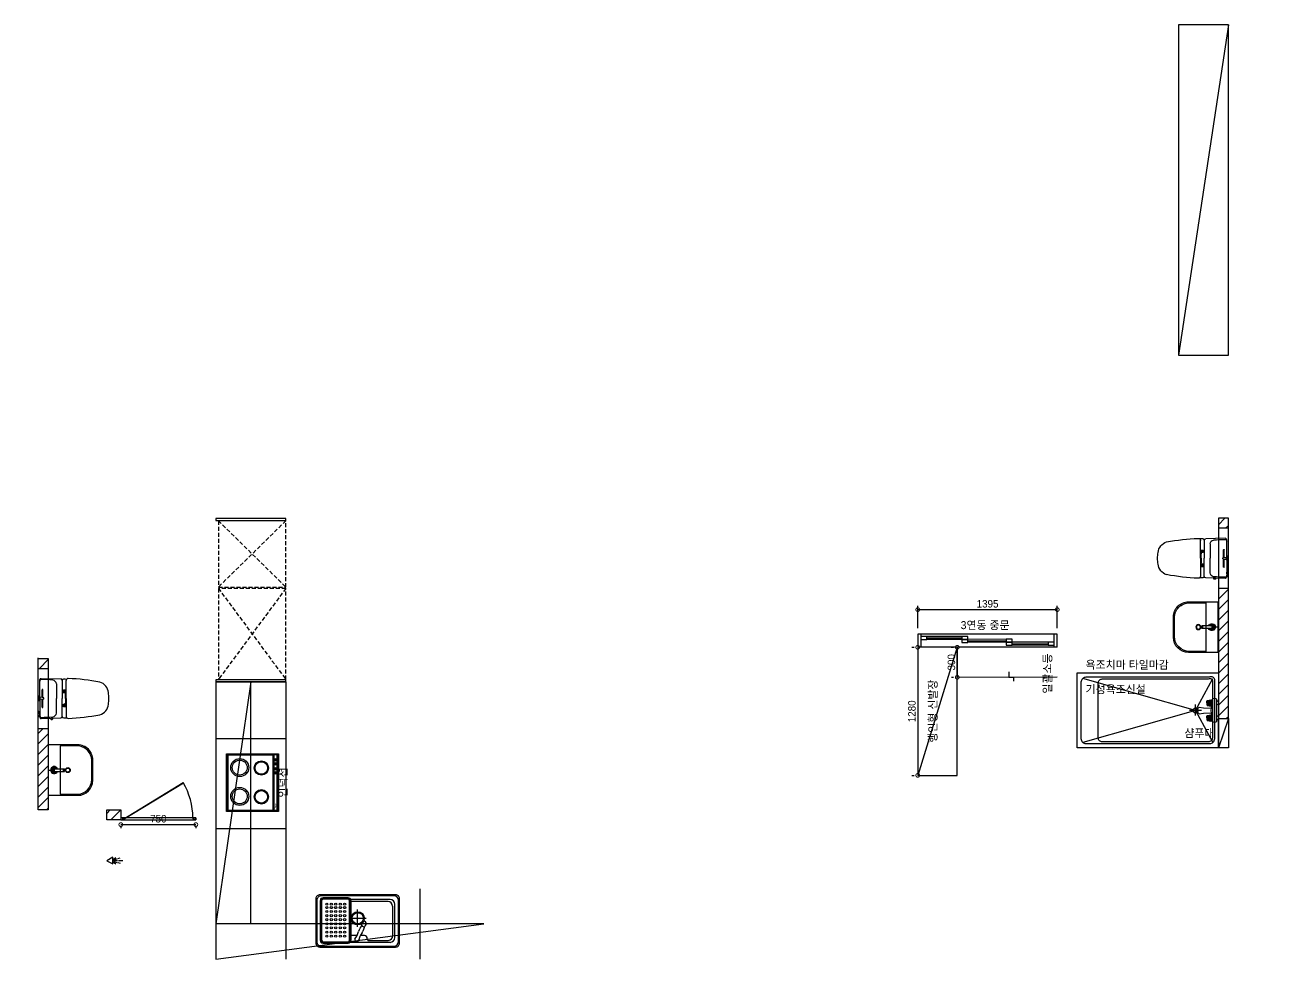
# Model space of a CAD drawing. Header units: inches. Extents: x -4181 to 116552, y 25636 to 44656.
# Drawn here: x 61549 to 74033, y 30592 to 39926 of the extents above; entities that cross this region are included whole.
import ezdxf

# ---------------------------------------------------------------- set-up
doc = ezdxf.new("R2010")
doc.units = ezdxf.units.IN
doc.header["$LTSCALE"] = 50
doc.header["$MEASUREMENT"] = 0
doc.linetypes.add('DH-HID2', pattern=[1.2, 0.8, -0.4])
doc.linetypes.add('HIDDEN', pattern=[0.375, 0.25, -0.125])
for name, color, linetype in [('0-ELC TEXT', 7, 'Continuous'), ('01-FUR', 6, 'Continuous'), ('03-WAL NEW', 3, 'Continuous'), ('06-LIGHT', 4, 'Continuous'), ('07-dim wal', 5, 'Continuous'), ('08-hat', 8, 'Continuous'), ('3TI-CE-LIGHT', 6, 'Continuous'), ('BATH', 5, 'Continuous'), ('CO-BATH', 6, 'Continuous'), ('CO-DOOR', 8, 'Continuous'), ('CO-FURB-DN', 9, 'Continuous'), ('FIN', 2, 'Continuous'), ('FU-FURM', 251, 'DH-HID2'), ('HL', 6, 'HIDDEN'), ('TOILET-1', 6, 'Continuous'), ('WID', 4, 'Continuous'), ('도면층2', 2, 'Continuous'), ('도면층4', 4, 'Continuous'), ('도면층5', 5, 'Continuous'), ('욕실마감선', 4, 'Continuous')]:
    doc.layers.add(name, color=color, linetype=linetype)
doc.styles.add('DH-TEXT', font='')
doc.styles.add('스타일1', font='HY울릉도M.TTF')
doc.styles.add('코레일둥고', font='Korail_Round_Gothic_Medium.ttf')
doc.styles.get('DH-TEXT').set_extended_font_data('HY울릉도L')
doc.dimstyles.new('30', dxfattribs={"dimscale": 30, "dimtxt": 2.5, "dimasz": 2.5, "dimexe": 1.25, "dimexo": 2, "dimtad": 1, "dimdec": 0, "dimtxsty": '스타일1', "dimblk": 'DOTSMALL', "dimcen": 2.5, "dimclrd": 1, "dimclre": 1, "dimclrt": 2, "dimadec": 0, "dimazin": 0, "dimtfac": 1, "dimtix": 1, "dimtmove": 0, "dimatfit": 3, "dimldrblk": 'DOTSMALL', "dimfxl": 1.25, "dimarcsym": 0})
pattern_1 = [(45, (47741.4, -291.71), (-53.03301, 53.03301), [])]

# ---------------------------------------------------------------- blocks, each defined once
blk = doc.blocks.new('A$C4B2D31F0')
at = {"layer": 'FIN', "color": 4}
for p, q in [((185, 691), (20, 691)), ((37, 692), (25, 692)), ((37, 692), (50, 692)), ((201, 691), (366, 691)), ((48, 524), (193, 524)), ((338, 524), (193, 524)), ((13, 466), (193, 466)), ((193, 427), (14, 427)), ((373, 466), (193, 466)), ((193, 427), (372, 427))]:
    blk.add_line(p, q, dxfattribs=at)
for points in [[(20, 691), (8, 691, 0.421209), (-7, 676), (-2, 481, 0.001659)], [(366, 691), (378, 691, -0.421209), (393, 676), (388, 481, -0.001659)], [(13, 466, 0.371724), (-2, 451, 0.003515), (-1, 420, 0.320541)], [(373, 466, -0.371724), (388, 451, -0.003515), (387, 420, -0.320541)]]:
    blk.add_lwpolyline(points, format="xyb", dxfattribs=at)
for centre, radius, start, end in [((20, 675), 16, 90, 179.3116), ((1004, 663), 1000, 179.3116, 185.9437), ((25, 707), 15, 180, 270), ((50, 707), 15, 270, 0), ((366, 675), 16, 0.6884, 90), ((-618, 663), 1000, 354.0563, 0.6884), ((49, 564), 40, 185.9437, 267.5129), ((336, 564), 40, 272.4871, 354.0563), ((14, 407), 20, 90, 182.3333), ((2198, 496), 2206, 182.3333, 190.6081), ((13, 481), 15, 181.3651, 270), ((-1812, 496), 2206, 349.3919, 357.6667), ((372, 407), 20, 357.6667, 90), ((373, 481), 15, 270, 358.6349), ((149, 129), 126, 198.2964, 263.4241), ((193, 406), 406, 261.6993, 270), ((193, 406), 406, 270, 278.3007), ((237, 129), 126, 276.5759, 341.7036)]:
    blk.add_arc(centre, radius, start, end, dxfattribs=at)
at = {"layer": 'HL', "linetype": 'Continuous'}
for p, q in [((106, 666), (184, 666)), ((106, 659), (185, 659)), ((169, 697), (169, 707)), ((169, 697), (217, 697)), ((186, 693), (181, 697)), ((182, 686), (186, 693)), ((187, 651), (182, 686)), ((182, 686), (204, 686)), ((186, 693), (200, 693)), ((187, 651), (199, 651)), ((199, 651), (204, 686)), ((200, 693), (205, 697)), ((204, 686), (200, 693)), ((200, 659), (279, 659)), ((201, 666), (279, 666)), ((217, 697), (217, 707)), ((-16, 577), (-16, 565)), ((-12, 581), (-5, 581)), ((-12, 561), (-4, 561)), ((193, 434), (147, 434)), ((193, 434), (239, 434))]:
    blk.add_line(p, q, dxfattribs=at)
for points in [[(110, 427), (110, 451, -0.414214), (114, 455), (131, 455, -0.414214), (135, 451), (135, 435), (135, 427)], [(135, 435), (145, 435, -0.414214), (147, 433), (147, 427)], [(251, 435), (241, 435, 0.414214), (239, 433), (239, 427)], [(276, 427), (276, 451, 0.414214), (272, 455), (255, 455, 0.414214), (251, 451), (251, 435), (251, 427)]]:
    blk.add_lwpolyline(points, format="xyb", dxfattribs=at)
for centre in [(123, 441), (263, 441)]:
    blk.add_circle(centre, 8, dxfattribs=at)
for centre, radius, start, end in [((106, 663), 3.5, 90, 270), ((279, 663), 3.5, 270, 90), ((-12, 577), 4, 90, 180), ((-12, 565), 4, 180, 270)]:
    blk.add_arc(centre, radius, start, end, dxfattribs=at)
blk = doc.blocks.new('B-003')
blk.add_line((0, 0), (0, -65))
at = {"layer": 'CO-BATH'}
for p, q in [((-252, 0), (-252, -295)), ((252, 0), (-252, 0)), ((252, -295), (252, 0)), ((-102, -445), (102, -445))]:
    blk.add_line(p, q, dxfattribs=at)
at = {"layer": 'CO-BATH', "color": 8}
for p, q in [((-242, -120), (-242, -285)), ((242, -120), (-242, -120)), ((-13, -60), (-13, -151)), ((12, -60), (12, -151)), ((242, -285), (242, -120)), ((-15, -156), (-15, -161)), ((-15, -161), (14, -161)), ((-14, -151), (-14, -156)), ((13, -151), (13, -156)), ((14, -156), (14, -161)), ((-92, -435), (92, -435))]:
    blk.add_line(p, q, dxfattribs=at)
at = {"layer": 'CO-BATH', "color": 251}
for p, q in [((-15, -156), (14, -156)), ((-14, -151), (13, -151))]:
    blk.add_line(p, q, dxfattribs=at)
at = {"layer": 'CO-BATH', "color": 8}
blk.add_circle((0, -195), 25, dxfattribs=at)
at = {"layer": 'CO-BATH', "color": 251}
blk.add_circle((0, -195), 20, dxfattribs=at)
at = {"layer": 'CO-BATH', "color": 8}
for centre, radius, start, end in [((0, -60), 35, 290.9248, 249.0751), ((0, -60), 12.5, 360, 180), ((-92, -285), 150, 180, 270), ((92, -285), 150, 270, 0)]:
    blk.add_arc(centre, radius, start, end, dxfattribs=at)
at = {"layer": 'CO-BATH', "color": 251}
for radius, start, end in [(30, 294.6243, 245.3757), (25, 300, 240), (18, 313.9829, 226.017)]:
    blk.add_arc((0, -60), radius, start, end, dxfattribs=at)
at = {"layer": 'CO-BATH'}
for centre, start, end in [((-102, -295), 180, 270), ((102, -295), 270, 0)]:
    blk.add_arc(centre, 150, start, end, dxfattribs=at)
blk = doc.blocks.new('_DOTSMALL')
at = {"color": 0, "linetype": 'ByBlock', "const_width": 0.5}
blk.add_lwpolyline([(-0.0625, 0, 1), (0.0625, 0, 1)], format="xyb", close=True, dxfattribs=at)
blk = doc.blocks.new('*D238')
at = {"layer": '07-dim wal', "color": 1, "lineweight": -2}
for p, q in [((70472, 33897), (70472, 34121)), ((70472, 34083), (71867, 34083)), ((71867, 33897), (71867, 34121))]:
    blk.add_line(p, q, dxfattribs=at)
at = {"layer": 'Defpoints', "color": 0}
for p in [(71867, 34083), (70472, 33837), (71867, 33837)]:
    blk.add_point(p, dxfattribs=at)
at = {"layer": '07-dim wal', "color": 1, "lineweight": -2, "xscale": 75, "yscale": 75, "zscale": 75, "rotation": 180}
blk.add_blockref('_DOTSMALL', (70472, 34083), dxfattribs=at)
at = {"layer": '07-dim wal', "color": 1, "lineweight": -2, "xscale": 75, "yscale": 75, "zscale": 75}
blk.add_blockref('_DOTSMALL', (71867, 34083), dxfattribs=at)
at = {"layer": '07-dim wal', "color": 2, "insert": (71170, 34141), "char_height": 75, "attachment_point": 5, "style": '스타일1'}
blk.add_mtext('1395', dxfattribs=at)
blk = doc.blocks.new('*D239')
at = {"layer": '07-dim wal', "color": 1, "lineweight": -2}
for p, q in [((70412, 33707), (70435, 33707)), ((70472, 33707), (70472, 32427)), ((70412, 32427), (70435, 32427))]:
    blk.add_line(p, q, dxfattribs=at)
at = {"layer": 'Defpoints', "color": 0}
for p in [(70472, 33707), (70472, 32427), (70472, 32427)]:
    blk.add_point(p, dxfattribs=at)
at = {"layer": '07-dim wal', "color": 1, "lineweight": -2, "xscale": 75, "yscale": 75, "zscale": 75}
for p, rotation in [((70472, 33707), 90), ((70472, 32427), 270)]:
    blk.add_blockref('_DOTSMALL', p, dxfattribs=dict(at, rotation=rotation))
at = {"layer": '07-dim wal', "color": 2, "insert": (70414, 33067), "char_height": 75, "attachment_point": 5, "rotation": 90, "style": '스타일1'}
blk.add_mtext('1280', dxfattribs=at)
blk = doc.blocks.new('FB-009')
at = {"layer": 'CO-FURB-DN', "color": 251}
for p, q in [((10, 510), (10, 10)), ((278, 510), (10, 510)), ((13, 505), (13, 54)), ((275, 505), (13, 505)), ((566, 510), (267, 510)), ((563, 505), (267, 505)), ((563, 54), (563, 505)), ((566, 10), (566, 510)), ((10, 50), (278, 50)), ((10, 10), (278, 10)), ((12, 47), (12, 13)), ((276, 47), (12, 47)), ((12, 13), (276, 13)), ((13, 54), (275, 54)), ((267, 54), (563, 54)), ((267, 50), (566, 50)), ((564, 47), (267, 47)), ((267, 13), (564, 13)), ((267, 10), (566, 10)), ((385, 41), (385, 22)), ((388, 41), (388, 22)), ((424, 41), (424, 22)), ((427, 41), (427, 22)), ((475, 41), (475, 22)), ((478, 41), (478, 22)), ((514, 41), (514, 22)), ((517, 41), (517, 22)), ((564, 13), (564, 47))]:
    blk.add_line(p, q, dxfattribs=at)
at = {"layer": 'CO-FURB-DN'}
blk.add_lwpolyline([(0, 520), (576, 520), (576, 0), (0, 0)], close=True, dxfattribs=at)
at = {"layer": 'CO-FURB-DN', "color": 251}
for centre, radius in [((150, 387), 89.9), ((150, 387), 74.9), ((438, 387), 89.9), ((438, 387), 74.9), ((146, 171), 72), ((146, 171), 62), ((434, 171), 72), ((434, 171), 62), ((386, 31), 12.5), ((386, 31), 9.52), ((426, 31), 12.5), ((426, 31), 9.52), ((476, 31), 12.5), ((476, 31), 9.52), ((515, 31), 12.5), ((515, 31), 9.52)]:
    blk.add_circle(centre, radius, dxfattribs=at)
at = {"layer": 'CO-FURB-DN', "color": 251, "style": 'DH-TEXT'}
blk.add_text('Miele', height=15, dxfattribs=at).set_placement((29, 23))
blk = doc.blocks.new('FB-022')
at = {"layer": 'CO-FURB-DN', "color": 251}
for p, q in [((370, 513), (-361, 513)), ((-409, 466), (-409, 57)), ((-371, 428), (-371, 95)), ((-351, 409), (-351, 115)), ((76, 475), (-323, 475)), ((-100, 456), (-304, 456)), ((-100, 456), (-95, 437)), ((-67, 408), (-26, 408)), ((7, 408), (67, 408)), ((67, 454), (67, 60)), ((77, 454), (77, 60)), ((82, 454), (82, 60)), ((346, 484), (97, 484)), ((346, 474), (97, 474)), ((346, 469), (97, 469)), ((361, 60), (361, 454)), ((366, 60), (366, 454)), ((376, 60), (376, 454)), ((408, 57), (408, 475)), ((2, 321), (2, 148)), ((88, 234), (-84, 234)), ((-361, 10), (361, 10)), ((-323, 48), (70, 48)), ((-304, 66), (67, 66)), ((97, 45), (346, 45)), ((97, 40), (346, 40)), ((97, 30), (346, 30))]:
    blk.add_line(p, q, dxfattribs=at)
at = {"layer": 'CO-FURB-DN'}
blk.add_lwpolyline([(-378, 0), (378, 0, 0.414214), (418, 40), (418, 482, 0.414214), (378, 522), (-378, 522, 0.414214), (-418, 482), (-418, 40, 0.414214)], format="xyb", close=True, dxfattribs=at)
at = {"layer": 'CO-FURB-DN', "color": 251}
for centre, radius in [((131, 413), 10.7), ((131, 373), 10.7), ((174, 413), 10.7), ((174, 373), 10.7), ((220, 413), 10.7), ((220, 373), 10.7), ((264, 413), 10.7), ((264, 373), 10.7), ((309, 413), 10.7), ((309, 373), 10.7), ((0, 235), 65.6), ((0, 235), 56.1), ((131, 331), 10.7), ((131, 291), 10.7), ((131, 249), 10.7), ((174, 331), 10.7), ((174, 291), 10.7), ((174, 249), 10.7), ((220, 331), 10.7), ((220, 291), 10.7), ((220, 249), 10.7), ((264, 331), 10.7), ((264, 291), 10.7), ((264, 249), 10.7), ((309, 331), 10.7), ((309, 291), 10.7), ((309, 249), 10.7), ((131, 209), 10.7), ((131, 167), 10.7), ((131, 128), 10.7), ((174, 209), 10.7), ((174, 167), 10.7), ((174, 128), 10.7), ((220, 209), 10.7), ((220, 167), 10.7), ((220, 128), 10.7), ((264, 209), 10.7), ((264, 167), 10.7), ((264, 128), 10.7), ((309, 209), 10.7), ((309, 167), 10.7), ((309, 128), 10.7), ((131, 94), 10.7), ((174, 94), 10.7), ((220, 94), 10.7), ((264, 94), 10.7), ((309, 94), 10.7)]:
    blk.add_circle(centre, radius, dxfattribs=at)
for centre, radius, start, end in [((-361, 466), 47.5, 90, 180), ((370, 475), 38, 0, 90), ((-323, 428), 47.5, 90, 180), ((-304, 408), 47.5, 90, 180), ((-67, 437), 28.5, 180, 270), ((-2, 351), 50, 143.5863, 163.4491), ((-192, 490), 185, 323.5863, 349.4447), ((9, 448), 20, 310.6945, 180.7549), ((172, 325), 185, 141.4118, 166.8606), ((66, 437), 28.5, 270, 271.7483), ((97, 454), 30, 90, 180), ((97, 454), 20, 90, 180), ((97, 454), 15, 90, 180), ((346, 454), 30, 0, 90), ((346, 454), 20, 0, 90), ((346, 454), 15, 0, 90), ((-66, 285), 20, 161.8768, 5.5388), ((-309, 442), 270, 325.9944, 343.4491), ((-60, 299), 20, 16.6147, 121.8543), ((133, 239), 185, 143.6787, 165.202), ((-57, 379), 50, 323.6787, 346.8606), ((-361, 57), 47.5, 180, 270), ((-323, 95), 47.5, 180, 270), ((-301, 115), 47.5, 180, 270), ((97, 60), 30, 180, 270), ((97, 60), 20, 180, 270), ((97, 60), 15, 180, 270), ((346, 60), 30, 270, 0), ((346, 60), 20, 270, 0), ((346, 60), 15, 270, 0), ((361, 57), 47.5, 270, 0)]:
    blk.add_arc(centre, radius, start, end, dxfattribs=at)
blk = doc.blocks.new('A$C50C81EA5')
at = {"layer": 'WID'}
for p, q in [((21, 154), (62, 147)), ((21, 154), (62, 147)), ((62, 147), (141, 143)), ((62, 147), (141, 143)), ((97, 213), (100, 213)), ((97, 195), (97, 213)), ((97, 213), (100, 213)), ((97, 195), (97, 213)), ((97, 195), (97, 178)), ((97, 195), (97, 178)), ((97, 178), (100, 178)), ((97, 178), (100, 178)), ((100, 220), (137, 226)), ((100, 220), (137, 226)), ((100, 220), (104, 215)), ((100, 195), (100, 220)), ((100, 220), (104, 215)), ((100, 195), (100, 220)), ((100, 195), (100, 171)), ((100, 195), (100, 171)), ((100, 171), (104, 176)), ((100, 171), (104, 176)), ((100, 171), (137, 164)), ((100, 171), (137, 164)), ((104, 215), (137, 218)), ((104, 215), (137, 218)), ((104, 215), (104, 210)), ((104, 215), (104, 210)), ((104, 210), (137, 213)), ((104, 210), (137, 213)), ((104, 200), (104, 195)), ((104, 200), (137, 200)), ((104, 200), (104, 195)), ((104, 200), (137, 200)), ((104, 191), (104, 195)), ((104, 191), (104, 195)), ((104, 191), (137, 190)), ((104, 191), (137, 190)), ((104, 176), (104, 181)), ((104, 181), (137, 177)), ((104, 176), (104, 181)), ((104, 181), (137, 177)), ((104, 176), (137, 172)), ((104, 176), (137, 172)), ((143, 219), (137, 226)), ((143, 219), (137, 226)), ((141, 221), (137, 218)), ((141, 221), (137, 218)), ((137, 218), (137, 213)), ((137, 218), (137, 213)), ((137, 200), (137, 195)), ((137, 200), (137, 195)), ((137, 190), (137, 195)), ((137, 190), (137, 195)), ((137, 172), (137, 177)), ((137, 172), (137, 177)), ((141, 169), (137, 172)), ((141, 169), (137, 172)), ((143, 171), (137, 164)), ((143, 171), (137, 164)), ((143, 219), (150, 219)), ((143, 171), (143, 219)), ((143, 219), (150, 219)), ((143, 171), (143, 219)), ((143, 171), (150, 171)), ((143, 171), (150, 171)), ((150, 229), (150, 219)), ((150, 229), (150, 219)), ((150, 171), (150, 219)), ((150, 171), (150, 219)), ((195, 12), (195, 228)), ((195, 12), (195, 228)), ((212, 208), (195, 218)), ((212, 208), (195, 218)), ((212, 183), (195, 172)), ((212, 183), (195, 172)), ((212, 183), (212, 208)), ((212, 183), (212, 208)), ((20, 86), (64, 93)), ((20, 86), (64, 93)), ((64, 93), (141, 98)), ((64, 93), (141, 98)), ((97, 63), (100, 63)), ((97, 45), (97, 63)), ((97, 63), (100, 63)), ((97, 45), (97, 63)), ((97, 45), (97, 28)), ((97, 45), (97, 28)), ((97, 28), (100, 28)), ((97, 28), (100, 28)), ((100, 70), (137, 76)), ((100, 70), (137, 76)), ((100, 70), (104, 65)), ((100, 45), (100, 70)), ((100, 70), (104, 65)), ((100, 45), (100, 70)), ((100, 45), (100, 21)), ((100, 45), (100, 21)), ((100, 21), (104, 26)), ((100, 21), (104, 26)), ((100, 21), (137, 14)), ((100, 21), (137, 14)), ((104, 65), (137, 68)), ((104, 65), (137, 68)), ((104, 65), (104, 60)), ((104, 65), (104, 60)), ((104, 60), (137, 63)), ((104, 60), (137, 63)), ((104, 50), (104, 45)), ((104, 50), (137, 50)), ((104, 50), (104, 45)), ((104, 50), (137, 50)), ((104, 41), (104, 45)), ((104, 41), (104, 45)), ((104, 41), (137, 40)), ((104, 41), (137, 40)), ((104, 26), (104, 31)), ((104, 31), (137, 27)), ((104, 26), (104, 31)), ((104, 31), (137, 27)), ((104, 26), (137, 22)), ((104, 26), (137, 22)), ((143, 69), (137, 76)), ((143, 69), (137, 76)), ((141, 71), (137, 68)), ((141, 71), (137, 68)), ((137, 68), (137, 63)), ((137, 68), (137, 63)), ((137, 50), (137, 45)), ((137, 50), (137, 45)), ((137, 40), (137, 45)), ((137, 40), (137, 45)), ((137, 22), (137, 27)), ((137, 22), (137, 27)), ((141, 19), (137, 22)), ((141, 19), (137, 22)), ((143, 21), (137, 14)), ((143, 21), (137, 14)), ((143, 69), (150, 69)), ((143, 21), (143, 69)), ((143, 69), (150, 69)), ((143, 21), (143, 69)), ((143, 21), (150, 21)), ((143, 21), (150, 21)), ((150, 69), (150, 21)), ((150, 69), (150, 21)), ((150, 11), (150, 21)), ((150, 11), (150, 21)), ((212, 58), (195, 68)), ((212, 58), (195, 68)), ((212, 33), (195, 22)), ((212, 33), (195, 22)), ((212, 33), (212, 58)), ((212, 33), (212, 58))]:
    blk.add_line(p, q, dxfattribs=at)
for centre, radius, start, end in [((38, 120), 37.9, 116.0462, 242.3329), ((38, 120), 37.9, 116.0462, 242.3329), ((107, 205), 5.27, 114.695, 239.7227), ((107, 205), 5.27, 114.695, 239.7227), ((107, 186), 5.27, 120.2773, 245.305), ((107, 186), 5.27, 120.2773, 245.305), ((135, 206), 6.74, 289.9748, 70.0252), ((135, 206), 6.74, 289.9748, 70.0252), ((135, 184), 6.74, 289.9748, 70.0252), ((135, 184), 6.74, 289.9748, 70.0252), ((303, 120), 163, 161.712, 198.288), ((303, 120), 163, 161.712, 198.288), ((173, 216), 25.9, 28.6669, 149.9901), ((173, 216), 25.9, 28.6669, 149.9901), ((107, 55), 5.27, 114.695, 239.7227), ((107, 55), 5.27, 114.695, 239.7227), ((107, 36), 5.27, 120.2773, 245.305), ((107, 36), 5.27, 120.2773, 245.305), ((135, 56), 6.74, 289.9748, 70.0252), ((135, 56), 6.74, 289.9748, 70.0252), ((135, 34), 6.74, 289.9748, 70.0252), ((135, 34), 6.74, 289.9748, 70.0252), ((173, 24), 25.9, 210.0099, 331.3331), ((173, 24), 25.9, 210.0099, 331.3331)]:
    blk.add_arc(centre, radius, start, end, dxfattribs=at)
blk = doc.blocks.new('AC-8')
at = {"layer": 'BATH'}
for p, q in [((-51, 54), (0, 143)), ((45, 54), (-51, 54)), ((-25, 47), (-46, 12)), ((-14, 47), (-28, -8)), ((-2, 49), (-2, -11)), ((0, 143), (45, 54)), ((10, 47), (25, -8)), ((22, 47), (43, 12)), ((-31, -16), (-41, -49)), ((-2, -27), (-2, -89)), ((28, -16), (38, -49))]:
    blk.add_line(p, q, dxfattribs=at)
blk = doc.blocks.new('A$C1AC25B95')
at = {"layer": '욕실마감선', "color": 8}
for p, q in [((28, 72), (28, 75)), ((53, 74), (53, 75))]:
    blk.add_line(p, q, dxfattribs=at)
at = {"layer": 'TOILET-1', "linetype": 'Continuous', "xscale": 0.873786407766195, "yscale": 0.873786407766195, "zscale": 0.873786407766195, "rotation": 180}
blk.add_blockref('AC-8', (40, 125), dxfattribs=at)
blk = doc.blocks.new('*D240')
at = {"layer": '07-dim wal', "color": 1, "lineweight": -2}
for p, q in [((62507, 31935), (63257, 31935)), ((62507, 31922), (62507, 31898)), ((63257, 31922), (63257, 31898))]:
    blk.add_line(p, q, dxfattribs=at)
at = {"layer": 'Defpoints', "color": 0}
for p in [(62507, 31982), (63257, 31982), (63257, 31935)]:
    blk.add_point(p, dxfattribs=at)
at = {"layer": '07-dim wal', "color": 1, "lineweight": -2, "xscale": 75, "yscale": 75, "zscale": 75, "rotation": 180}
blk.add_blockref('_DOTSMALL', (62507, 31935), dxfattribs=at)
at = {"layer": '07-dim wal', "color": 1, "lineweight": -2, "xscale": 75, "yscale": 75, "zscale": 75}
blk.add_blockref('_DOTSMALL', (63257, 31935), dxfattribs=at)
at = {"layer": '07-dim wal', "color": 2, "insert": (62882, 31993), "char_height": 75, "attachment_point": 5, "style": '스타일1'}
blk.add_mtext('750', dxfattribs=at)
blk = doc.blocks.new('*D241')
at = {"layer": '07-dim wal', "color": 1, "lineweight": -2}
for p, q in [((70807, 33707), (70830, 33707)), ((70867, 33707), (70867, 33407)), ((70808, 33407), (70830, 33407))]:
    blk.add_line(p, q, dxfattribs=at)
at = {"layer": 'Defpoints', "color": 0}
for p in [(70867, 33707), (70867, 33407), (70868, 33407)]:
    blk.add_point(p, dxfattribs=at)
at = {"layer": '07-dim wal', "color": 1, "lineweight": -2, "xscale": 75, "yscale": 75, "zscale": 75}
for p, rotation in [((70867, 33707), 90), ((70867, 33407), 270)]:
    blk.add_blockref('_DOTSMALL', p, dxfattribs=dict(at, rotation=rotation))
at = {"layer": '07-dim wal', "color": 2, "insert": (70809, 33557), "char_height": 75, "attachment_point": 5, "rotation": 90, "style": '스타일1'}
blk.add_mtext('300', dxfattribs=at)

msp = doc.modelspace()

# ---------------------------------------------------------------- hatches: boundary and pattern name
at = {"layer": '03-WAL NEW'}
h = msp.add_hatch(dxfattribs=at)
h.set_pattern_fill('ANSI31', color=256, scale=600)
h.set_pattern_definition(pattern_1)
h.paths.add_polyline_path([(61682, 33595.7), (61682, 33495.7), (61782, 33495.7), (61782, 33595.7)])
h.paths.add_polyline_path([(61682, 32081.7), (61782, 32081.7), (61782, 32895.7), (61682, 32895.7)])
h.paths.add_polyline_path([(61549.3, 32702.4), (61549.3, 32975), (61700.8, 32975), (61700.8, 32702.4)], flags=9)
h.paths.add_polyline_path([(61549.3, 32702.4), (61549.3, 32975), (61700.8, 32975), (61700.8, 32702.4)], flags=9)
h = msp.add_hatch(dxfattribs=at)
h.set_pattern_fill('ANSI31', color=256, scale=600)
h.set_pattern_definition(pattern_1)
h.paths.add_polyline_path([(62367, 32081.7), (62507, 32081.7), (62507, 31981.7), (62367, 31981.7)])
at = {"layer": '07-dim wal', "transparency": 33554687}
h = msp.add_hatch(dxfattribs=at)
h.set_pattern_fill('ANSI31', color=3, scale=600)
h.set_pattern_definition([(45, (48409.58, 0), (-53.03301, 53.03301), [])])
h.paths.add_polyline_path([(73577, 34895.7), (73577, 34995.7), (73477, 34995.7), (73477, 34895.7)])
h.paths.add_polyline_path([(73577, 32995.7), (73577, 34295.7), (73477, 34295.7), (73477, 32995.7)])
h.paths.add_polyline_path([(73880.1, 32969), (73880.1, 33182.4), (74033.1, 33182.4), (74033.1, 32969)], flags=9)
h.paths.add_polyline_path([(73880.1, 33764.6), (73880.1, 33981.8), (74033.1, 33981.8), (74033.1, 33764.6)], flags=9)

# ---------------------------------------------------------------- linework, layer by layer
at = {"layer": '01-FUR'}
msp.add_line((70867, 33706.7), (70472, 32426.7), dxfattribs=at)
msp.add_lwpolyline([(70867, 33706.7), (70472, 33706.7), (70472, 32426.7), (70867, 32426.7)], close=True, dxfattribs=at)
at = {"layer": '03-WAL NEW'}
for p, q in [((73577, 34895.7), (73477, 34895.7)), ((73577, 34295.7), (73477, 34295.7)), ((61682, 33495.7), (61782, 33495.7)), ((61682, 32895.7), (61782, 32895.7))]:
    msp.add_line(p, q, dxfattribs=at)
for points in [[(73577, 34995.7), (73477, 34995.7), (73477, 32995.7), (73577, 32995.7), (73577, 34995.7)], [(70472, 33836.7), (70472, 33836.7)], [(61682, 33595.7), (61782, 33595.7), (61782, 32081.7), (61682, 32081.7), (61682, 33600.4)], [(62367, 32081.7), (62507, 32081.7), (62507, 31981.7), (62367, 31981.7), (62367, 32081.7)]]:
    msp.add_lwpolyline(points, dxfattribs=at)
at = {"layer": '08-hat'}
for p, q in [((64157, 33360.7), (63457, 33360.7)), ((64157, 33360.7), (64157, 32791.7)), ((64157, 32791.7), (63457, 32791.7)), ((64157, 32791.7), (64157, 31291.7)), ((64157, 31891.7), (63457, 31891.7)), ((64157, 31291.7), (64157, 30591.7)), ((65497, 31291.7), (65497, 30591.7))]:
    msp.add_line(p, q, dxfattribs=at)
for points in [[(63457, 34975.3), (64157, 34975.3), (64157, 34995.3), (63457, 34995.3)], [(63457, 33360.7), (64157, 33360.7), (64157, 33380.7), (63457, 33380.7)]]:
    msp.add_lwpolyline(points, close=True, dxfattribs=at)
at = {"layer": '3TI-CE-LIGHT'}
for p, q in [((73577, 39925.7), (73077, 36625.7)), ((63807, 33360.7), (63457, 30941.7)), ((73577, 32995.7), (73477, 32700.7))]:
    msp.add_line(p, q, dxfattribs=at)
for points in [[(73577, 39925.7), (73077, 39925.7), (73077, 36625.7), (73577, 36625.7), (73577, 39925.7)], [(63807, 30941.7), (63807, 33360.7), (63457, 33360.7), (63457, 30591.7)], [(63457, 30591.7), (66137, 30941.7), (63457, 30941.7)]]:
    msp.add_lwpolyline(points, dxfattribs=at)
msp.add_lwpolyline([(73477, 32995.7), (73577, 32995.7), (73577, 32700.7), (73477, 32700.7)], close=True, dxfattribs=at)
at = {"layer": 'CO-BATH', "color": 251}
for p, q in [((73247, 33075.7), (72121.6, 33396.1)), ((73247, 33075.7), (73422.4, 33396.1)), ((73247, 33025.7), (73247, 33135.7)), ((73247, 33075.7), (72121.6, 32755.3)), ((73307, 33075.7), (73187, 33075.7)), ((73247, 33075.7), (73422.4, 32755.3))]:
    msp.add_line(p, q, dxfattribs=at)
at = {"layer": 'CO-BATH'}
for points in [[(72067, 33450.7), (73477, 33450.7), (73477, 32700.7), (72067, 32700.7)], [(63133.4, 32349.9), (62539.9, 31989.9), (62537.4, 31994.2), (63130.9, 32354.2)], [(62507, 31981.7), (62537, 31981.7), (62537, 31986.7), (62527, 31986.7), (62527, 31996.7), (62537, 31996.7), (62537, 32001.7), (62507, 32001.7)], [(63257, 31981.7), (63227, 31981.7), (63227, 31986.7), (63237, 31986.7), (63237, 31996.7), (63227, 31996.7), (63227, 32001.7), (63257, 32001.7)]]:
    msp.add_lwpolyline(points, close=True, dxfattribs=at)
at = {"layer": 'CO-BATH', "color": 8}
msp.add_lwpolyline([(73437, 33075.7), (73437, 32790.7, -0.4142136), (73387, 32740.7), (72157, 32740.7, -0.4142136), (72107, 32790.7), (72107, 33360.7, -0.4142136), (72157, 33410.7), (73387, 33410.7, -0.5239433), (73437, 33385.7), (73437, 33075.7)], format="xyb", close=True, dxfattribs=at)
at = {"layer": 'CO-BATH', "color": 251}
msp.add_lwpolyline([(73417, 33075.7), (73417, 32800.7, -0.4142136), (73377, 32760.7), (72317, 32760.7, -0.4142136), (72277, 32800.7), (72277, 33350.7, -0.4142136), (72317, 33390.7), (73377, 33390.7, -0.5484889), (73417, 33375.7)], format="xyb", close=True, dxfattribs=at)
msp.add_lwpolyline([(63257, 32001.7), (62507, 32001.7), (62507, 31981.7), (63257, 31981.7)], close=True, dxfattribs=at)
at = {"layer": 'CO-BATH'}
msp.add_arc((62519.3, 31998.2), 707.7, 0.28538, 30.20239, dxfattribs=at)
at = {"layer": 'CO-BATH', "color": 251}
msp.add_ellipse((73247, 33075.7), major_axis=(-17.7, 17.7), ratio=1, dxfattribs=at)
at = {"layer": 'CO-DOOR'}
msp.add_line((70867, 33406.7), (71867, 33410.8), dxfattribs=at)
msp.add_lwpolyline([(71381, 33460.7), (71381.2, 33408.8), (71430.8, 33409), (71430.8, 33369.4)], dxfattribs=at)
at = {"layer": 'FU-FURM', "color": 8}
for p, q in [((64157, 34971.3), (63482, 34308.3)), ((63482, 34971.3), (64157, 34308.3)), ((64157, 34296), (63482, 33385)), ((63482, 34296), (64157, 33385))]:
    msp.add_line(p, q, dxfattribs=at)
for points in [[(63482, 34308.3), (64157, 34308.3), (64157, 34971.3), (63482, 34971.3)], [(63482, 33385), (64157, 33385), (64157, 34296), (63482, 34296)]]:
    msp.add_lwpolyline(points, close=True, dxfattribs=at)
at = {"layer": '도면층2'}
msp.add_line((71867, 33706.7), (71867, 33836.7), dxfattribs=at)
at = {"layer": '도면층4'}
for p, q in [((70472, 33836.7), (70472, 33706.7)), ((71867, 33836.7), (70472, 33836.7)), ((70502, 33836.7), (70502, 33706.7)), ((71837, 33706.7), (71837, 33836.7)), ((71867, 33706.7), (71867, 33836.7)), ((71867, 33706.7), (70472, 33706.7)), ((70562, 33801), (70913, 33801.1)), ((70973, 33771.1), (71356, 33771.7)), ((71416, 33741.7), (71777, 33742.4))]:
    msp.add_line(p, q, dxfattribs=at)
for points in [[(70502, 33816), (70502, 33786), (70562, 33786), (70562, 33816)], [(70913, 33816.1), (70913, 33786.1), (70973, 33786.1), (70973, 33816.1)], [(70913, 33786.1), (70913, 33756.1), (70973, 33756.1), (70973, 33786.1)], [(71356, 33786.7), (71356, 33756.7), (71416, 33756.7), (71416, 33786.7)], [(71356, 33756.7), (71356, 33726.7), (71416, 33726.7), (71416, 33756.7)], [(71777, 33757.4), (71777, 33727.4), (71837, 33727.4), (71837, 33757.4)]]:
    msp.add_lwpolyline(points, close=True, dxfattribs=at)
at = {"layer": '도면층5'}
for p, q in [((70913, 33816.1), (70562, 33816)), ((70913, 33786.1), (70562, 33786)), ((71356, 33786.7), (70973, 33786.1)), ((71356, 33756.7), (70973, 33756.1)), ((71777, 33757.4), (71416, 33756.7)), ((71777, 33727.4), (71416, 33726.7))]:
    msp.add_line(p, q, dxfattribs=at)

# ---------------------------------------------------------------- block references
at = {"xscale": -1, "rotation": 180}
msp.add_blockref('A$C50C81EA5', (73264.6, 33195.7), dxfattribs=at)
at = {"layer": '06-LIGHT', "xscale": -0.7874015748031495, "yscale": 0.7874015748031495, "zscale": 0.7874015748031495, "rotation": 270.5568699373067}
msp.add_blockref('A$C1AC25B95', (62367.6, 31541.5), dxfattribs=at)
at = {"layer": '07-dim wal', "xscale": -1, "rotation": 270}
msp.add_blockref('B-003', (73472.3, 33908.4), dxfattribs=at)
at = {"layer": '07-dim wal', "rotation": 89.99999999999999}
msp.add_blockref('B-003', (61782, 32479.5), dxfattribs=at)
at = {"layer": 'CO-FURB-DN'}
for name, p, rotation in [('FB-009', (64082.8, 32066.7), 90), ('FB-022', (64875.1, 31233.7), 180)]:
    msp.add_blockref(name, p, dxfattribs=dict(at, rotation=rotation))
at = {"layer": 'TOILET-1', "xscale": -1, "rotation": 270}
msp.add_blockref('A$C4B2D31F0', (72869.7, 34402.9), dxfattribs=at)
at = {"layer": 'TOILET-1', "rotation": 90.00000000000001}
msp.add_blockref('A$C4B2D31F0', (62387.1, 33002.8), dxfattribs=at)

# ---------------------------------------------------------------- texts
at = {"layer": '0-ELC TEXT', "style": '코레일둥고'}
for s, rotation, p in [('3연동 중문', 359.84725, (70901, 33888.4)), ('일괄소등', 89.84725, (71808.5, 33243.7)), ('행인형 신발장', 89.84725, (70661.9, 32752.7)), ('샴푸대', 359.84725, (73136.5, 32809)), ('인덕션', 89.84725, (64166.7, 32204.8))]:
    msp.add_text(s, height=80, rotation=rotation, dxfattribs=at).set_placement(p)
for s, p in [('욕조치마 타일마감', (72149.6, 33492.1)), ('기성욕조신설', (72149.6, 33247.2))]:
    msp.add_text(s, height=80, dxfattribs=at).set_placement(p)

# ---------------------------------------------------------------- dimensions: what is measured, and where the dimension line sits
at = {"layer": '07-dim wal'}
dim = msp.add_linear_dim(base=(71867, 34083.2), p1=(70472, 33836.7), p2=(71867, 33836.7), dimstyle='30', override={"dimtfill": 0}, dxfattribs=at)
dim.commit()
dim.dimension.update_dxf_attribs({"geometry": '*D238', "text_midpoint": (71169.5, 34141)})
dim = msp.add_linear_dim(base=(70472, 32426.7), p1=(70472, 33706.7), p2=(70472, 32426.7), angle=90, dimstyle='30', override={"dimtfill": 0}, dxfattribs=at)
dim.commit()
dim.dimension.update_dxf_attribs({"geometry": '*D239', "text_midpoint": (70414.2, 33066.7)})
dim = msp.add_linear_dim(base=(70867, 33406.7), p1=(70867, 33706.7), p2=(70868.2, 33406.7), angle=90, dimstyle='30', dxfattribs=at)
dim.commit()
dim.dimension.update_dxf_attribs({"geometry": '*D241', "text_midpoint": (70809.3, 33556.7)})
dim = msp.add_linear_dim(base=(63257, 31935), p1=(62507, 31981.7), p2=(63257, 31981.7), dimstyle='30', dxfattribs=at)
dim.commit()
dim.dimension.update_dxf_attribs({"geometry": '*D240', "text_midpoint": (62882, 31992.7)})

doc.saveas('drawing.dxf')
